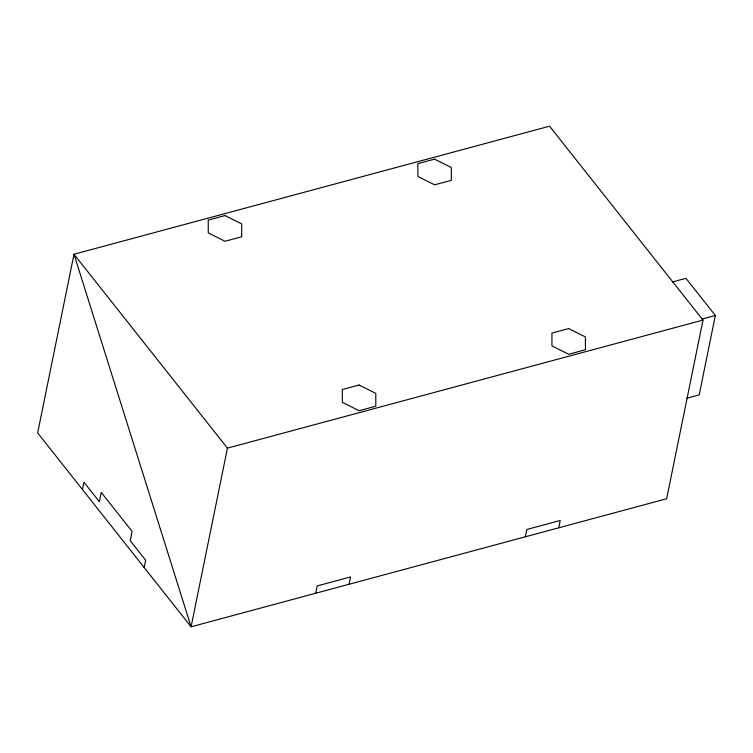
<?xml version="1.0" encoding="UTF-8"?>
<svg xmlns="http://www.w3.org/2000/svg" width="753" height="753" viewBox="0 0 753 753"><rect width="100%" height="100%" fill="white"/><g stroke="black" fill="none" stroke-linecap="round" stroke-linejoin="round"><path stroke-width="1.13" d="M82.463 489.544L83.95 482.221L99.377 501.705L101.26 492.415L132.104 531.383L130.213 540.673L145.64 560.166L144.143 567.489M227.444 448.139L191.093 626.807L666.65 498.75L703.001 320.081L549.558 126.193L74.001 254.25L37.65 432.919L191.093 626.807L74.001 254.25L227.444 448.139L703.001 320.081M315.676 593.26L317.173 585.938L350.606 576.93L349.11 584.253M525.293 536.814L526.789 529.491L560.223 520.483L558.726 527.806M672.438 281.951L685.945 278.318L715.35 315.469L699.189 394.92L686.802 398.252M701.843 319.112L715.35 315.469M224.959 215.593L208.242 220.092L208.27 232.931L225.006 241.28L241.722 236.771L241.694 223.933L224.959 215.593M434.575 159.147L417.859 163.646L417.887 176.484L434.622 184.824L451.339 180.325L451.32 167.486L434.575 159.147M359.04 385.018L342.323 389.517L342.351 402.356L359.096 410.705L375.803 406.196L375.785 393.358L359.04 385.018M568.656 328.572L551.94 333.071L551.968 345.909L568.713 354.258L585.429 349.75L585.401 336.911L568.656 328.572"/></g></svg>
